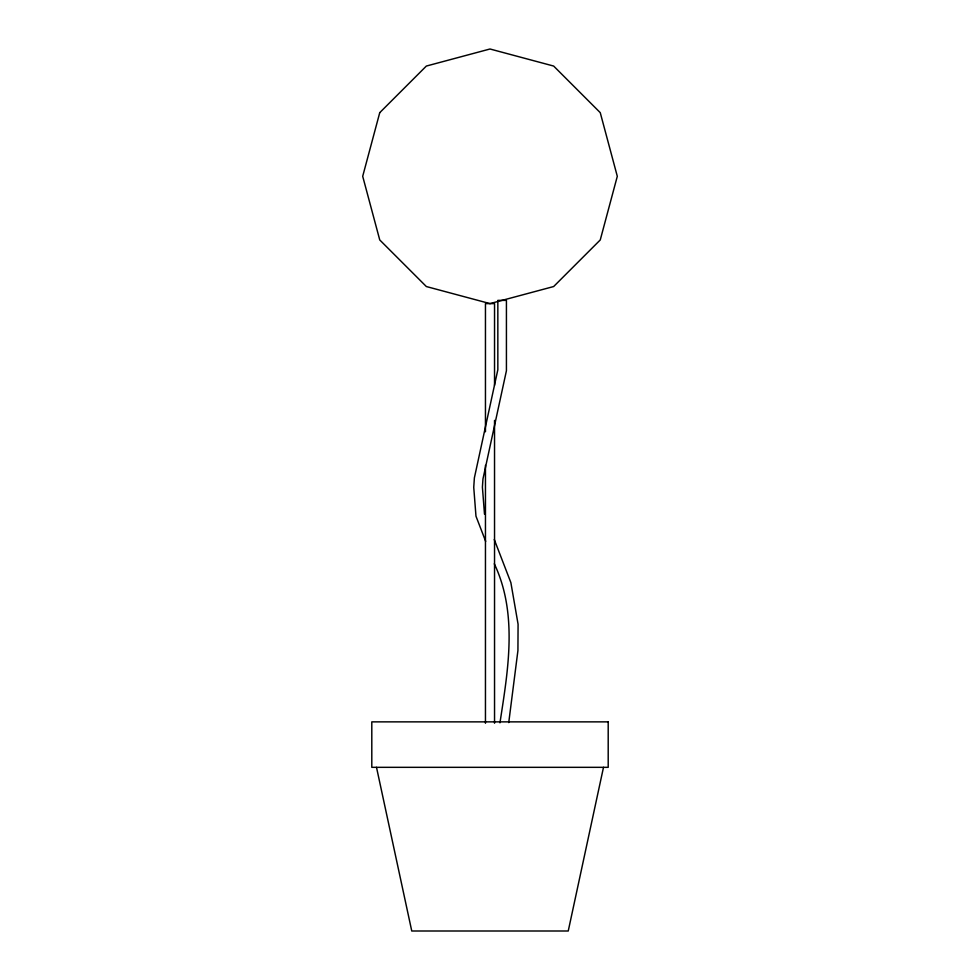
<?xml version="1.0" encoding="UTF-8"?>
<svg xmlns="http://www.w3.org/2000/svg" width="980" height="980" viewBox="0 0 980 980"><rect width="100%" height="100%" fill="white"/><g stroke="black" fill="none" stroke-linecap="round" stroke-linejoin="round"><path stroke-width="1.47" d="M494.533 385.299L494.545 303.604L485.455 303.604L485.455 431.788M499.959 722.811C507.995 670.369 518.04 613.909 494.312 563.782M508.743 722.579L517.93 650.524L518.077 624.211L510.874 582.622L494.275 539.527M603.496 767.328L568.241 931L411.759 931L376.504 767.328M485.676 541.352L475.974 516.191L473.744 487.317L474.381 477.885L497.84 369.73L497.84 300.382L506.427 300.382L506.427 370.722L482.969 478.951L482.405 487.146L484.5 514.182M494.533 420.396L494.545 723.228M485.455 465.365L485.455 723.264M379.75 112.651L362.698 176.302L379.75 239.953L426.349 286.54L490 303.604L553.651 286.54L600.25 239.953L617.302 176.302L600.25 112.651L553.651 66.052L490 49L426.349 66.052L379.75 112.651M608.2 721.868L371.8 721.868L371.8 767.328L608.2 767.328L608.2 721.868"/></g></svg>
